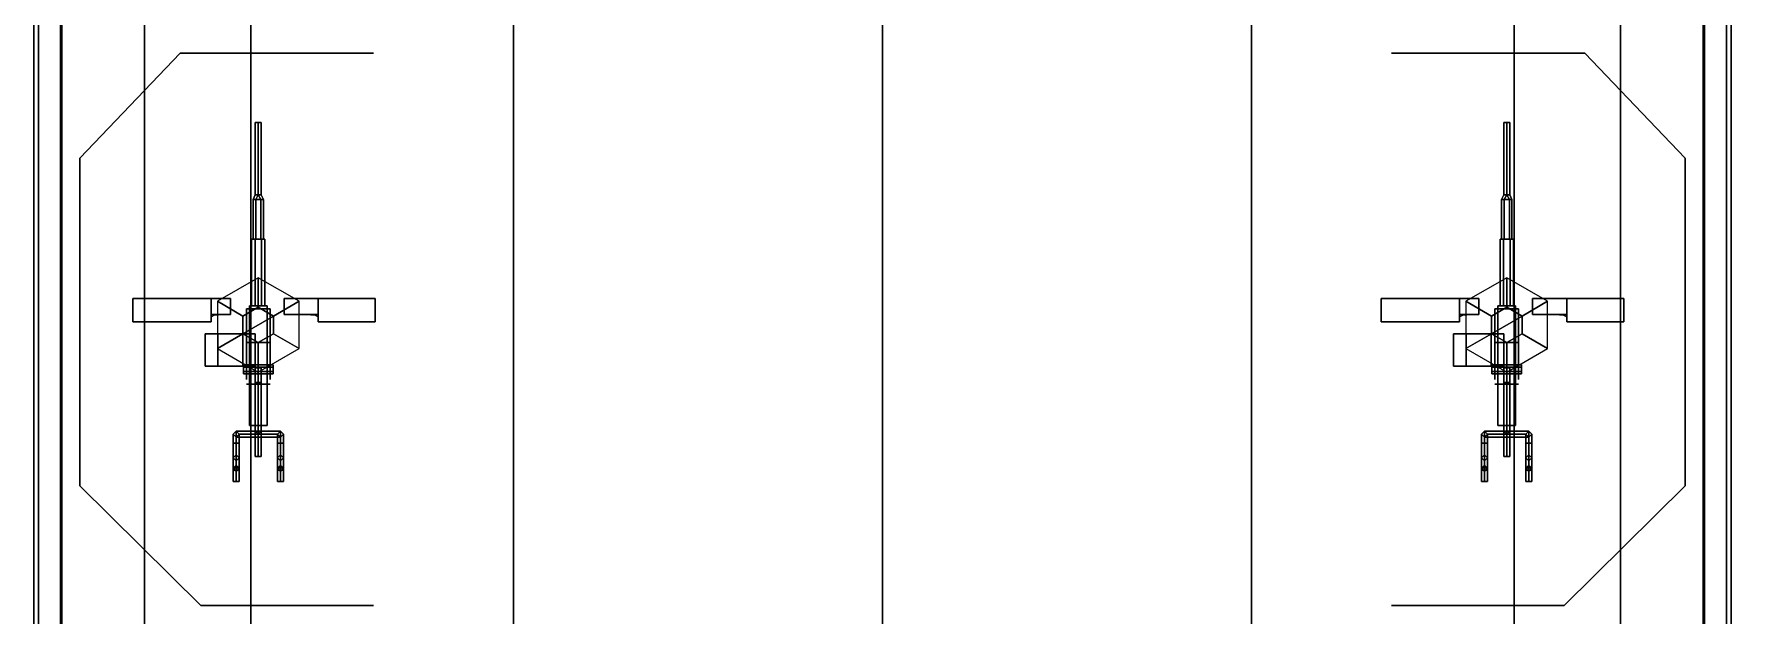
# Model space of a CAD drawing. Header units: millimetres. Extents: x -30 to 5.9, y -44.5 to 49.
# Drawn here: x -5.75 to 5.75, y -6.77 to -2.84 of the extents above; entities that cross this region are included whole.
import ezdxf

# ---------------------------------------------------------------- set-up
doc = ezdxf.new("R2010")
doc.units = ezdxf.units.MM
for name, color, linetype in [('gun', 1, 'Continuous'), ('sleeve', 5, 'Continuous'), ('turret', 2, 'Continuous')]:
    doc.layers.add(name, color=color, linetype=linetype)

msp = doc.modelspace()

# ---------------------------------------------------------------- linework, layer by layer
for points in [[(-5.75, -9.53, 0.33), (-5.75, -0.7, 0.33), (-5.72, -0.7, -1.05), (-5.72, -9.53, -1.05)], [(-5.57, -9.53, 4.45), (-5.57, -0.7, 4.45), (-5.75, -0.7, 0.33), (-5.75, -9.53, 0.33)], [(-5.72, -9.53, -1.05), (-5.72, -0.7, -1.05), (-5.56, -0.7, -1.75), (-5.56, -9.53, -1.75)], [(5.57, -9.53, 4.45), (5.57, -0.7, 4.45), (-5.57, -0.7, 4.45), (-5.57, -9.53, 4.45)], [(-5.56, -9.53, -1.75), (-5.56, -0.7, -1.75), (-5, -0.7, -2.62), (-5, -9.53, -2.62)], [(-5, -9.53, -2.62), (-5, -0.7, -2.62), (-4.28, -0.7, -3.02), (-4.28, -9.53, -3.02)], [(-4.28, -0.7, -3.02), (-2.5, -0.7, -3.32), (-2.5, -9.53, -3.32), (-4.28, -9.53, -3.02)], [(-2.5, -9.53, -3.32), (-2.5, -0.7, -3.32), (0, -0.7, -3.42), (0, -9.53, -3.42)], [(2.5, -0.7, -3.32), (2.5, -9.53, -3.32), (0, -9.53, -3.42), (0, -0.7, -3.42)], [(4.28, -9.53, -3.02), (2.5, -9.53, -3.32), (2.5, -0.7, -3.32), (4.28, -0.7, -3.02)], [(5, -0.7, -2.62), (5, -9.53, -2.62), (4.28, -9.53, -3.02), (4.28, -0.7, -3.02)], [(5.56, -0.7, -1.75), (5.56, -9.53, -1.75), (5, -9.53, -2.62), (5, -0.7, -2.62)], [(5.72, -0.7, -1.05), (5.72, -9.53, -1.05), (5.56, -9.53, -1.75), (5.56, -0.7, -1.75)], [(5.57, -0.7, 4.45), (5.57, -9.53, 4.45), (5.75, -9.53, 0.33), (5.75, -0.7, 0.33)], [(5.75, -0.7, 0.33), (5.75, -9.53, 0.33), (5.72, -9.53, -1.05), (5.72, -0.7, -1.05)], [(-5.44, -3.68, 5.59), (-4.76, -2.97, 5.59), (-4.76, -2.97, 4.45), (-5.44, -3.68, 4.45)], [(-5.44, -3.68, 4.45), (-4.76, -2.97, 4.45), (-4.76, -2.97, 5.59), (-5.44, -3.68, 5.59)], [(-4.76, -2.97, 5.59), (-3.45, -2.97, 5.59), (-3.45, -2.97, 4.59), (-4.76, -2.97, 4.59)], [(-4.76, -2.97, 4.59), (-3.45, -2.97, 4.59), (-3.45, -2.97, 5.59), (-4.76, -2.97, 5.59)], [(4.76, -2.97, 5.59), (3.45, -2.97, 5.59), (3.45, -2.97, 4.59), (4.76, -2.97, 4.59)], [(4.76, -2.97, 4.59), (3.45, -2.97, 4.59), (3.45, -2.97, 5.59), (4.76, -2.97, 5.59)], [(5.44, -3.68, 5.59), (4.76, -2.97, 5.59), (4.76, -2.97, 4.45), (5.44, -3.68, 4.45)], [(5.44, -3.68, 4.45), (4.76, -2.97, 4.45), (4.76, -2.97, 5.59), (5.44, -3.68, 5.59)], [(-5.44, -5.9, 4.45), (-5.44, -3.68, 4.45), (-5.44, -3.68, 5.59), (-5.44, -5.9, 5.59)], [(-5.44, -5.9, 5.59), (-5.44, -3.68, 5.59), (-5.44, -3.68, 4.45), (-5.44, -5.9, 4.45)], [(5.44, -5.9, 4.45), (5.44, -3.68, 4.45), (5.44, -3.68, 5.59), (5.44, -5.9, 5.59)], [(5.44, -5.9, 5.59), (5.44, -3.68, 5.59), (5.44, -3.68, 4.45), (5.44, -5.9, 4.45)], [(-4.334, -4.75, 5.69), (-4.23, -4.69, 5.69), (-4.23, -4.49, 4.45), (-4.507, -4.65, 4.45)], [(-4.23, -4.69, 5.69), (-4.126, -4.75, 5.69), (-3.953, -4.65, 4.45), (-4.23, -4.49, 4.45)], [(4.126, -4.75, 5.69), (4.23, -4.69, 5.69), (4.23, -4.49, 4.45), (3.953, -4.65, 4.45)], [(4.23, -4.69, 5.69), (4.334, -4.75, 5.69), (4.507, -4.65, 4.45), (4.23, -4.49, 4.45)], [(-4.334, -4.87, 5.69), (-4.334, -4.75, 5.69), (-4.507, -4.65, 4.45), (-4.507, -4.97, 4.45)], [(-4.126, -4.75, 5.69), (-4.126, -4.87, 5.69), (-3.953, -4.97, 4.45), (-3.953, -4.65, 4.45)], [(4.126, -4.87, 5.69), (4.126, -4.75, 5.69), (3.953, -4.65, 4.45), (3.953, -4.97, 4.45)], [(4.334, -4.75, 5.69), (4.334, -4.87, 5.69), (4.507, -4.97, 4.45), (4.507, -4.65, 4.45)], [(-4.23, -4.93, 5.69), (-4.334, -4.87, 5.69), (-4.507, -4.97, 4.45), (-4.23, -5.13, 4.45)], [(-4.126, -4.87, 5.69), (-4.23, -4.93, 5.69), (-4.23, -5.13, 4.45), (-3.953, -4.97, 4.45)], [(4.23, -4.93, 5.69), (4.126, -4.87, 5.69), (3.953, -4.97, 4.45), (4.23, -5.13, 4.45)], [(4.334, -4.87, 5.69), (4.23, -4.93, 5.69), (4.23, -5.13, 4.45), (4.507, -4.97, 4.45)], [(-5.44, -5.9, 4.45), (-4.62, -6.71, 4.45), (-4.62, -6.71, 5.59), (-5.44, -5.9, 5.59)], [(-5.44, -5.9, 5.59), (-4.62, -6.71, 5.59), (-4.62, -6.71, 4.45), (-5.44, -5.9, 4.45)], [(5.44, -5.9, 5.59), (4.62, -6.71, 5.59), (4.62, -6.71, 4.45), (5.44, -5.9, 4.45)], [(5.44, -5.9, 4.45), (4.62, -6.71, 4.45), (4.62, -6.71, 5.59), (5.44, -5.9, 5.59)], [(-4.62, -6.71, 4.45), (-3.45, -6.71, 4.59), (-3.45, -6.71, 5.59), (-4.62, -6.71, 5.59)], [(-4.62, -6.71, 5.59), (-3.45, -6.71, 5.59), (-3.45, -6.71, 4.59), (-4.62, -6.71, 4.45)], [(4.62, -6.71, 4.45), (3.45, -6.71, 4.59), (3.45, -6.71, 5.59), (4.62, -6.71, 5.59)], [(4.62, -6.71, 5.59), (3.45, -6.71, 5.59), (3.45, -6.71, 4.59), (4.62, -6.71, 4.45)]]:
    msp.add_3dface(points)
at = {"layer": 'gun'}
for points in [[(-4.23, -3.44, 5.94), (-4.25, -3.44, 5.92), (-4.25, -3.93, 5.92), (-4.23, -3.93, 5.94)], [(-4.25, -3.44, 5.92), (-4.23, -3.44, 5.9), (-4.23, -3.93, 5.9), (-4.25, -3.93, 5.92)], [(-4.21, -3.44, 5.92), (-4.23, -3.44, 5.9), (-4.25, -3.44, 5.92), (-4.23, -3.44, 5.94)], [(-4.21, -3.44, 5.92), (-4.23, -3.44, 5.94), (-4.23, -3.93, 5.94), (-4.21, -3.93, 5.92)], [(-4.23, -3.44, 5.9), (-4.21, -3.44, 5.92), (-4.21, -3.93, 5.92), (-4.23, -3.93, 5.9)], [(4.25, -3.44, 5.92), (4.23, -3.44, 5.9), (4.21, -3.44, 5.92), (4.23, -3.44, 5.94)], [(4.21, -3.44, 5.92), (4.23, -3.44, 5.9), (4.23, -3.93, 5.9), (4.21, -3.93, 5.92)], [(4.23, -3.44, 5.94), (4.21, -3.44, 5.92), (4.21, -3.93, 5.92), (4.23, -3.93, 5.94)], [(4.23, -3.44, 5.9), (4.25, -3.44, 5.92), (4.25, -3.93, 5.92), (4.23, -3.93, 5.9)], [(4.25, -3.44, 5.92), (4.23, -3.44, 5.94), (4.23, -3.93, 5.94), (4.25, -3.93, 5.92)]]:
    msp.add_3dface(points, dxfattribs=at)
at = {"layer": 'sleeve'}
for points in [[(-4.23, -3.93, 5.94), (-4.25, -3.93, 5.92), (-4.265, -3.96, 5.92), (-4.247, -3.96, 5.95)], [(-4.25, -3.93, 5.92), (-4.23, -3.93, 5.9), (-4.247, -3.96, 5.89), (-4.265, -3.96, 5.92)], [(-4.247, -3.96, 5.95), (-4.265, -3.96, 5.92), (-4.265, -4.23, 5.92), (-4.247, -4.23, 5.95)], [(-4.265, -3.96, 5.92), (-4.247, -3.96, 5.89), (-4.247, -4.23, 5.89), (-4.265, -4.23, 5.92)], [(-4.23, -3.93, 5.94), (-4.23, -3.93, 5.94), (-4.247, -3.96, 5.95), (-4.212, -3.96, 5.95)], [(-4.23, -3.93, 5.9), (-4.23, -3.93, 5.9), (-4.212, -3.96, 5.89), (-4.247, -3.96, 5.89)], [(-4.212, -3.96, 5.95), (-4.247, -3.96, 5.95), (-4.247, -4.23, 5.95), (-4.212, -4.23, 5.95)], [(-4.247, -3.96, 5.89), (-4.212, -3.96, 5.89), (-4.212, -4.23, 5.89), (-4.247, -4.23, 5.89)], [(-4.21, -3.93, 5.92), (-4.23, -3.93, 5.94), (-4.212, -3.96, 5.95), (-4.195, -3.96, 5.92)], [(-4.23, -3.93, 5.9), (-4.21, -3.93, 5.92), (-4.195, -3.96, 5.92), (-4.212, -3.96, 5.89)], [(-4.195, -3.96, 5.92), (-4.212, -3.96, 5.95), (-4.212, -4.23, 5.95), (-4.195, -4.23, 5.92)], [(-4.212, -3.96, 5.89), (-4.195, -3.96, 5.92), (-4.195, -4.23, 5.92), (-4.212, -4.23, 5.89)], [(4.21, -3.93, 5.92), (4.23, -3.93, 5.9), (4.213, -3.96, 5.89), (4.195, -3.96, 5.92)], [(4.23, -3.93, 5.94), (4.21, -3.93, 5.92), (4.195, -3.96, 5.92), (4.213, -3.96, 5.95)], [(4.195, -3.96, 5.92), (4.213, -3.96, 5.89), (4.213, -4.23, 5.89), (4.195, -4.23, 5.92)], [(4.213, -3.96, 5.95), (4.195, -3.96, 5.92), (4.195, -4.23, 5.92), (4.213, -4.23, 5.95)], [(4.23, -3.93, 5.9), (4.23, -3.93, 5.9), (4.248, -3.96, 5.89), (4.213, -3.96, 5.89)], [(4.23, -3.93, 5.94), (4.23, -3.93, 5.94), (4.213, -3.96, 5.95), (4.248, -3.96, 5.95)], [(4.213, -3.96, 5.89), (4.248, -3.96, 5.89), (4.248, -4.23, 5.89), (4.213, -4.23, 5.89)], [(4.248, -3.96, 5.95), (4.213, -3.96, 5.95), (4.213, -4.23, 5.95), (4.248, -4.23, 5.95)], [(4.23, -3.93, 5.9), (4.25, -3.93, 5.92), (4.265, -3.96, 5.92), (4.248, -3.96, 5.89)], [(4.25, -3.93, 5.92), (4.23, -3.93, 5.94), (4.248, -3.96, 5.95), (4.265, -3.96, 5.92)], [(4.248, -3.96, 5.89), (4.265, -3.96, 5.92), (4.265, -4.23, 5.92), (4.248, -4.23, 5.89)], [(4.265, -3.96, 5.92), (4.248, -3.96, 5.95), (4.248, -4.23, 5.95), (4.265, -4.23, 5.92)], [(-4.252, -4.23, 5.959), (-4.275, -4.23, 5.92), (-4.275, -4.68, 5.92), (-4.252, -4.68, 5.959)], [(-4.275, -4.23, 5.92), (-4.252, -4.23, 5.881), (-4.252, -4.68, 5.881), (-4.275, -4.68, 5.92)], [(-4.185, -4.23, 5.92), (-4.275, -4.23, 5.92), (-4.252, -4.23, 5.959), (-4.207, -4.23, 5.959)], [(-4.207, -4.23, 5.881), (-4.252, -4.23, 5.881), (-4.275, -4.23, 5.92), (-4.185, -4.23, 5.92)], [(-4.207, -4.23, 5.959), (-4.252, -4.23, 5.959), (-4.252, -4.68, 5.959), (-4.207, -4.68, 5.959)], [(-4.252, -4.23, 5.881), (-4.207, -4.23, 5.881), (-4.207, -4.68, 5.881), (-4.252, -4.68, 5.881)], [(-4.185, -4.23, 5.92), (-4.207, -4.23, 5.959), (-4.207, -4.68, 5.959), (-4.185, -4.68, 5.92)], [(-4.207, -4.23, 5.881), (-4.185, -4.23, 5.92), (-4.185, -4.68, 5.92), (-4.207, -4.68, 5.881)], [(4.253, -4.23, 5.881), (4.208, -4.23, 5.881), (4.185, -4.23, 5.92), (4.275, -4.23, 5.92)], [(4.275, -4.23, 5.92), (4.185, -4.23, 5.92), (4.208, -4.23, 5.959), (4.253, -4.23, 5.959)], [(4.185, -4.23, 5.92), (4.208, -4.23, 5.881), (4.208, -4.68, 5.881), (4.185, -4.68, 5.92)], [(4.208, -4.23, 5.959), (4.185, -4.23, 5.92), (4.185, -4.68, 5.92), (4.208, -4.68, 5.959)], [(4.208, -4.23, 5.881), (4.253, -4.23, 5.881), (4.253, -4.68, 5.881), (4.208, -4.68, 5.881)], [(4.253, -4.23, 5.959), (4.208, -4.23, 5.959), (4.208, -4.68, 5.959), (4.253, -4.68, 5.959)], [(4.253, -4.23, 5.881), (4.275, -4.23, 5.92), (4.275, -4.68, 5.92), (4.253, -4.68, 5.881)], [(4.275, -4.23, 5.92), (4.253, -4.23, 5.959), (4.253, -4.68, 5.959), (4.275, -4.68, 5.92)], [(-4.17, -4.68, 5.99), (-4.17, -4.68, 5.87), (-4.29, -4.68, 5.87), (-4.29, -4.68, 5.99)], [(-4.29, -5.49, 5.99), (-4.17, -5.49, 5.99), (-4.17, -4.68, 5.99), (-4.29, -4.68, 5.99)], [(-4.29, -4.68, 5.87), (-4.17, -4.68, 5.87), (-4.17, -5.49, 5.87), (-4.29, -5.49, 5.87)], [(-4.29, -4.68, 5.99), (-4.29, -4.68, 5.87), (-4.29, -5.49, 5.87), (-4.29, -5.49, 5.99)], [(-4.17, -5.49, 5.99), (-4.17, -5.49, 5.87), (-4.17, -4.68, 5.87), (-4.17, -4.68, 5.99)], [(4.17, -4.68, 5.99), (4.17, -4.68, 5.87), (4.17, -5.49, 5.87), (4.17, -5.49, 5.99)], [(4.17, -4.68, 5.87), (4.29, -4.68, 5.87), (4.29, -5.49, 5.87), (4.17, -5.49, 5.87)], [(4.17, -5.49, 5.99), (4.29, -5.49, 5.99), (4.29, -4.68, 5.99), (4.17, -4.68, 5.99)], [(4.29, -4.68, 5.99), (4.29, -4.68, 5.87), (4.17, -4.68, 5.87), (4.17, -4.68, 5.99)], [(4.29, -5.49, 5.99), (4.29, -5.49, 5.87), (4.29, -4.68, 5.87), (4.29, -4.68, 5.99)], [(-4.505, -4.87, 6.197), (-4.59, -4.87, 6.05), (-4.59, -5.09, 6.05), (-4.505, -5.09, 6.197)], [(-4.25, -4.87, 6.05), (-4.59, -4.87, 6.05), (-4.505, -4.87, 6.197), (-4.335, -4.87, 6.197)], [(-4.59, -4.87, 6.05), (-4.505, -4.87, 5.903), (-4.505, -5.09, 5.903), (-4.59, -5.09, 6.05)], [(-4.335, -4.87, 5.903), (-4.505, -4.87, 5.903), (-4.59, -4.87, 6.05), (-4.25, -4.87, 6.05)], [(-4.505, -4.87, 5.903), (-4.335, -4.87, 5.903), (-4.335, -5.09, 5.903), (-4.505, -5.09, 5.903)], [(-4.335, -4.87, 6.197), (-4.505, -4.87, 6.197), (-4.505, -5.09, 6.197), (-4.335, -5.09, 6.197)], [(-4.25, -4.87, 6.05), (-4.335, -4.87, 6.197), (-4.335, -5.09, 6.197), (-4.25, -5.09, 6.05)], [(-4.335, -4.87, 5.903), (-4.25, -4.87, 6.05), (-4.25, -5.09, 6.05), (-4.335, -5.09, 5.903)], [(4.21, -4.87, 6.05), (3.87, -4.87, 6.05), (3.955, -4.87, 6.197), (4.125, -4.87, 6.197)], [(3.955, -4.87, 6.197), (3.87, -4.87, 6.05), (3.87, -5.09, 6.05), (3.955, -5.09, 6.197)], [(4.125, -4.87, 5.903), (3.955, -4.87, 5.903), (3.87, -4.87, 6.05), (4.21, -4.87, 6.05)], [(3.87, -4.87, 6.05), (3.955, -4.87, 5.903), (3.955, -5.09, 5.903), (3.87, -5.09, 6.05)], [(3.955, -4.87, 5.903), (4.125, -4.87, 5.903), (4.125, -5.09, 5.903), (3.955, -5.09, 5.903)], [(4.125, -4.87, 6.197), (3.955, -4.87, 6.197), (3.955, -5.09, 6.197), (4.125, -5.09, 6.197)], [(4.21, -4.87, 6.05), (4.125, -4.87, 6.197), (4.125, -5.09, 6.197), (4.21, -5.09, 6.05)], [(4.125, -4.87, 5.903), (4.21, -4.87, 6.05), (4.21, -5.09, 6.05), (4.125, -5.09, 5.903)], [(-4.59, -5.09, 6.05), (-4.25, -5.09, 6.05), (-4.335, -5.09, 6.197), (-4.505, -5.09, 6.197)], [(-4.505, -5.09, 5.903), (-4.335, -5.09, 5.903), (-4.25, -5.09, 6.05), (-4.59, -5.09, 6.05)], [(-4.13, -5.095, 5.936), (-4.13, -5.08, 5.91), (-4.33, -5.08, 5.91), (-4.33, -5.095, 5.936)], [(-4.13, -5.08, 5.91), (-4.13, -5.095, 5.884), (-4.33, -5.095, 5.884), (-4.33, -5.08, 5.91)], [(-4.33, -5.125, 5.936), (-4.33, -5.095, 5.936), (-4.33, -5.08, 5.91), (-4.33, -5.14, 5.91)], [(-4.33, -5.14, 5.91), (-4.33, -5.08, 5.91), (-4.33, -5.095, 5.884), (-4.33, -5.125, 5.884)], [(-4.13, -5.125, 5.936), (-4.13, -5.095, 5.936), (-4.33, -5.095, 5.936), (-4.33, -5.125, 5.936)], [(-4.13, -5.095, 5.884), (-4.13, -5.125, 5.884), (-4.33, -5.125, 5.884), (-4.33, -5.095, 5.884)], [(-4.13, -5.14, 5.91), (-4.13, -5.125, 5.936), (-4.33, -5.125, 5.936), (-4.33, -5.14, 5.91)], [(-4.13, -5.125, 5.884), (-4.13, -5.14, 5.91), (-4.33, -5.14, 5.91), (-4.33, -5.125, 5.884)], [(-4.23, -5.1, 5.87), (-4.25, -5.1, 5.85), (-4.25, -5.53, 5.85), (-4.23, -5.55, 5.87)], [(-4.25, -5.1, 5.85), (-4.23, -5.1, 5.83), (-4.23, -5.55, 5.83), (-4.25, -5.53, 5.85)], [(-4.21, -5.1, 5.85), (-4.23, -5.1, 5.87), (-4.23, -5.55, 5.87), (-4.21, -5.53, 5.85)], [(-4.23, -5.1, 5.83), (-4.21, -5.1, 5.85), (-4.21, -5.53, 5.85), (-4.23, -5.55, 5.83)], [(-4.13, -5.14, 5.91), (-4.13, -5.08, 5.91), (-4.13, -5.095, 5.936), (-4.13, -5.125, 5.936)], [(-4.13, -5.125, 5.884), (-4.13, -5.095, 5.884), (-4.13, -5.08, 5.91), (-4.13, -5.14, 5.91)], [(3.87, -5.09, 6.05), (4.21, -5.09, 6.05), (4.125, -5.09, 6.197), (3.955, -5.09, 6.197)], [(3.955, -5.09, 5.903), (4.125, -5.09, 5.903), (4.21, -5.09, 6.05), (3.87, -5.09, 6.05)], [(4.13, -5.14, 5.91), (4.13, -5.08, 5.91), (4.13, -5.095, 5.884), (4.13, -5.125, 5.884)], [(4.13, -5.125, 5.936), (4.13, -5.095, 5.936), (4.13, -5.08, 5.91), (4.13, -5.14, 5.91)], [(4.33, -5.08, 5.91), (4.33, -5.095, 5.884), (4.13, -5.095, 5.884), (4.13, -5.08, 5.91)], [(4.33, -5.095, 5.936), (4.33, -5.08, 5.91), (4.13, -5.08, 5.91), (4.13, -5.095, 5.936)], [(4.33, -5.095, 5.884), (4.33, -5.125, 5.884), (4.13, -5.125, 5.884), (4.13, -5.095, 5.884)], [(4.33, -5.125, 5.936), (4.33, -5.095, 5.936), (4.13, -5.095, 5.936), (4.13, -5.125, 5.936)], [(4.33, -5.125, 5.884), (4.33, -5.14, 5.91), (4.13, -5.14, 5.91), (4.13, -5.125, 5.884)], [(4.33, -5.14, 5.91), (4.33, -5.125, 5.936), (4.13, -5.125, 5.936), (4.13, -5.14, 5.91)], [(4.21, -5.1, 5.85), (4.23, -5.1, 5.83), (4.23, -5.55, 5.83), (4.21, -5.53, 5.85)], [(4.23, -5.1, 5.87), (4.21, -5.1, 5.85), (4.21, -5.53, 5.85), (4.23, -5.55, 5.87)], [(4.23, -5.1, 5.83), (4.25, -5.1, 5.85), (4.25, -5.53, 5.85), (4.23, -5.55, 5.83)], [(4.25, -5.1, 5.85), (4.23, -5.1, 5.87), (4.23, -5.55, 5.87), (4.25, -5.53, 5.85)], [(4.33, -5.125, 5.884), (4.33, -5.095, 5.884), (4.33, -5.08, 5.91), (4.33, -5.14, 5.91)], [(4.33, -5.14, 5.91), (4.33, -5.08, 5.91), (4.33, -5.095, 5.936), (4.33, -5.125, 5.936)], [(-4.31, -5.21, 6.34), (-4.27, -5.21, 6.409), (-4.19, -5.21, 6.409), (-4.15, -5.21, 6.34)], [(-4.15, -5.21, 6.34), (-4.19, -5.21, 6.409), (-4.27, -5.21, 6.409), (-4.31, -5.21, 6.34)], [(-4.19, -5.21, 6.271), (-4.15, -5.21, 6.34), (-4.31, -5.21, 6.34), (-4.27, -5.21, 6.271)], [(-4.27, -5.21, 6.271), (-4.31, -5.21, 6.34), (-4.15, -5.21, 6.34), (-4.19, -5.21, 6.271)], [(-4.25, -5.2, 6.24), (-4.23, -5.2, 6.22), (-4.23, -5.7, 6.22), (-4.25, -5.7, 6.24)], [(-4.21, -5.2, 6.24), (-4.23, -5.2, 6.22), (-4.25, -5.2, 6.24), (-4.23, -5.2, 6.26)], [(-4.23, -5.2, 6.26), (-4.25, -5.2, 6.24), (-4.25, -5.7, 6.24), (-4.23, -5.7, 6.26)], [(-4.23, -5.2, 6.22), (-4.21, -5.2, 6.24), (-4.21, -5.7, 6.24), (-4.23, -5.7, 6.22)], [(-4.21, -5.2, 6.24), (-4.23, -5.2, 6.26), (-4.23, -5.7, 6.26), (-4.21, -5.7, 6.24)], [(-4.23, -5.21, 5.99), (-4.23, -5.35, 6.23), (-4.23, -5.45, 6.23), (-4.23, -5.3, 5.99)], [(-4.23, -5.3, 5.99), (-4.23, -5.45, 6.23), (-4.23, -5.35, 6.23), (-4.23, -5.21, 5.99)], [(4.19, -5.21, 6.271), (4.15, -5.21, 6.34), (4.31, -5.21, 6.34), (4.27, -5.21, 6.271)], [(4.27, -5.21, 6.271), (4.31, -5.21, 6.34), (4.15, -5.21, 6.34), (4.19, -5.21, 6.271)], [(4.31, -5.21, 6.34), (4.27, -5.21, 6.409), (4.19, -5.21, 6.409), (4.15, -5.21, 6.34)], [(4.15, -5.21, 6.34), (4.19, -5.21, 6.409), (4.27, -5.21, 6.409), (4.31, -5.21, 6.34)], [(4.25, -5.2, 6.24), (4.23, -5.2, 6.22), (4.21, -5.2, 6.24), (4.23, -5.2, 6.26)], [(4.21, -5.2, 6.24), (4.23, -5.2, 6.22), (4.23, -5.7, 6.22), (4.21, -5.7, 6.24)], [(4.23, -5.2, 6.26), (4.21, -5.2, 6.24), (4.21, -5.7, 6.24), (4.23, -5.7, 6.26)], [(4.23, -5.2, 6.22), (4.25, -5.2, 6.24), (4.25, -5.7, 6.24), (4.23, -5.7, 6.22)], [(4.25, -5.2, 6.24), (4.23, -5.2, 6.26), (4.23, -5.7, 6.26), (4.25, -5.7, 6.24)], [(4.23, -5.3, 5.99), (4.23, -5.45, 6.23), (4.23, -5.35, 6.23), (4.23, -5.21, 5.99)], [(4.23, -5.21, 5.99), (4.23, -5.35, 6.23), (4.23, -5.45, 6.23), (4.23, -5.3, 5.99)], [(-4.29, -5.49, 5.87), (-4.17, -5.49, 5.87), (-4.17, -5.49, 5.99), (-4.29, -5.49, 5.99)], [(4.17, -5.49, 5.87), (4.29, -5.49, 5.87), (4.29, -5.49, 5.99), (4.17, -5.49, 5.99)], [(-4.38, -5.53, 5.85), (-4.4, -5.55, 5.83), (-4.4, -5.55, 6.03), (-4.38, -5.53, 6.05)], [(-4.38, -5.53, 6.05), (-4.4, -5.55, 6.03), (-4.4, -5.61, 6.09), (-4.38, -5.61, 6.11)], [(-4.4, -5.55, 5.83), (-4.38, -5.57, 5.85), (-4.38, -5.57, 6.01), (-4.4, -5.55, 6.03)], [(-4.4, -5.55, 6.03), (-4.38, -5.57, 6.01), (-4.38, -5.61, 6.07), (-4.4, -5.61, 6.09)], [(-4.38, -5.61, 6.11), (-4.4, -5.61, 6.09), (-4.4, -5.71, 6.09), (-4.38, -5.69, 6.11)], [(-4.4, -5.61, 6.09), (-4.38, -5.61, 6.07), (-4.38, -5.69, 6.07), (-4.4, -5.71, 6.09)], [(-4.38, -5.53, 5.85), (-4.36, -5.55, 5.87), (-4.1, -5.55, 5.87), (-4.08, -5.53, 5.85)], [(-4.36, -5.55, 5.83), (-4.38, -5.53, 5.85), (-4.08, -5.53, 5.85), (-4.1, -5.55, 5.83)], [(-4.36, -5.55, 5.83), (-4.38, -5.53, 5.85), (-4.38, -5.53, 6.05), (-4.36, -5.55, 6.03)], [(-4.36, -5.55, 6.03), (-4.38, -5.53, 6.05), (-4.38, -5.61, 6.11), (-4.36, -5.61, 6.09)], [(-4.38, -5.57, 5.85), (-4.36, -5.55, 5.83), (-4.36, -5.55, 6.03), (-4.38, -5.57, 6.01)], [(-4.36, -5.55, 5.87), (-4.38, -5.57, 5.85), (-4.08, -5.57, 5.85), (-4.1, -5.55, 5.87)], [(-4.38, -5.57, 5.85), (-4.36, -5.55, 5.83), (-4.1, -5.55, 5.83), (-4.08, -5.57, 5.85)], [(-4.38, -5.57, 6.01), (-4.36, -5.55, 6.03), (-4.36, -5.61, 6.09), (-4.38, -5.61, 6.07)], [(-4.36, -5.61, 6.09), (-4.38, -5.61, 6.11), (-4.38, -5.69, 6.11), (-4.36, -5.71, 6.09)], [(-4.38, -5.61, 6.07), (-4.36, -5.61, 6.09), (-4.36, -5.71, 6.09), (-4.38, -5.69, 6.07)], [(-4.08, -5.53, 5.85), (-4.1, -5.55, 5.83), (-4.1, -5.55, 6.03), (-4.08, -5.53, 6.05)], [(-4.08, -5.53, 6.05), (-4.1, -5.55, 6.03), (-4.1, -5.61, 6.09), (-4.08, -5.61, 6.11)], [(-4.1, -5.55, 5.83), (-4.08, -5.57, 5.85), (-4.08, -5.57, 6.01), (-4.1, -5.55, 6.03)], [(-4.1, -5.55, 6.03), (-4.08, -5.57, 6.01), (-4.08, -5.61, 6.07), (-4.1, -5.61, 6.09)], [(-4.08, -5.61, 6.11), (-4.1, -5.61, 6.09), (-4.1, -5.71, 6.09), (-4.08, -5.69, 6.11)], [(-4.1, -5.61, 6.09), (-4.08, -5.61, 6.07), (-4.08, -5.69, 6.07), (-4.1, -5.71, 6.09)], [(-4.06, -5.55, 5.83), (-4.08, -5.53, 5.85), (-4.08, -5.53, 6.05), (-4.06, -5.55, 6.03)], [(-4.06, -5.55, 6.03), (-4.08, -5.53, 6.05), (-4.08, -5.61, 6.11), (-4.06, -5.61, 6.09)], [(-4.08, -5.57, 5.85), (-4.06, -5.55, 5.83), (-4.06, -5.55, 6.03), (-4.08, -5.57, 6.01)], [(-4.08, -5.57, 6.01), (-4.06, -5.55, 6.03), (-4.06, -5.61, 6.09), (-4.08, -5.61, 6.07)], [(-4.06, -5.61, 6.09), (-4.08, -5.61, 6.11), (-4.08, -5.69, 6.11), (-4.06, -5.71, 6.09)], [(-4.08, -5.61, 6.07), (-4.06, -5.61, 6.09), (-4.06, -5.71, 6.09), (-4.08, -5.69, 6.07)], [(4.08, -5.53, 6.05), (4.06, -5.55, 6.03), (4.06, -5.61, 6.09), (4.08, -5.61, 6.11)], [(4.08, -5.53, 5.85), (4.06, -5.55, 5.83), (4.06, -5.55, 6.03), (4.08, -5.53, 6.05)], [(4.06, -5.55, 6.03), (4.08, -5.57, 6.01), (4.08, -5.61, 6.07), (4.06, -5.61, 6.09)], [(4.06, -5.55, 5.83), (4.08, -5.57, 5.85), (4.08, -5.57, 6.01), (4.06, -5.55, 6.03)], [(4.06, -5.61, 6.09), (4.08, -5.61, 6.07), (4.08, -5.69, 6.07), (4.06, -5.71, 6.09)], [(4.08, -5.61, 6.11), (4.06, -5.61, 6.09), (4.06, -5.71, 6.09), (4.08, -5.69, 6.11)], [(4.1, -5.55, 6.03), (4.08, -5.53, 6.05), (4.08, -5.61, 6.11), (4.1, -5.61, 6.09)], [(4.1, -5.55, 5.83), (4.08, -5.53, 5.85), (4.08, -5.53, 6.05), (4.1, -5.55, 6.03)], [(4.1, -5.55, 5.83), (4.08, -5.53, 5.85), (4.38, -5.53, 5.85), (4.36, -5.55, 5.83)], [(4.08, -5.53, 5.85), (4.1, -5.55, 5.87), (4.36, -5.55, 5.87), (4.38, -5.53, 5.85)], [(4.08, -5.57, 6.01), (4.1, -5.55, 6.03), (4.1, -5.61, 6.09), (4.08, -5.61, 6.07)], [(4.08, -5.57, 5.85), (4.1, -5.55, 5.83), (4.36, -5.55, 5.83), (4.38, -5.57, 5.85)], [(4.1, -5.55, 5.87), (4.08, -5.57, 5.85), (4.38, -5.57, 5.85), (4.36, -5.55, 5.87)], [(4.08, -5.57, 5.85), (4.1, -5.55, 5.83), (4.1, -5.55, 6.03), (4.08, -5.57, 6.01)], [(4.08, -5.61, 6.07), (4.1, -5.61, 6.09), (4.1, -5.71, 6.09), (4.08, -5.69, 6.07)], [(4.1, -5.61, 6.09), (4.08, -5.61, 6.11), (4.08, -5.69, 6.11), (4.1, -5.71, 6.09)], [(4.38, -5.53, 6.05), (4.36, -5.55, 6.03), (4.36, -5.61, 6.09), (4.38, -5.61, 6.11)], [(4.38, -5.53, 5.85), (4.36, -5.55, 5.83), (4.36, -5.55, 6.03), (4.38, -5.53, 6.05)], [(4.36, -5.55, 6.03), (4.38, -5.57, 6.01), (4.38, -5.61, 6.07), (4.36, -5.61, 6.09)], [(4.36, -5.55, 5.83), (4.38, -5.57, 5.85), (4.38, -5.57, 6.01), (4.36, -5.55, 6.03)], [(4.36, -5.61, 6.09), (4.38, -5.61, 6.07), (4.38, -5.69, 6.07), (4.36, -5.71, 6.09)], [(4.38, -5.61, 6.11), (4.36, -5.61, 6.09), (4.36, -5.71, 6.09), (4.38, -5.69, 6.11)], [(4.4, -5.55, 6.03), (4.38, -5.53, 6.05), (4.38, -5.61, 6.11), (4.4, -5.61, 6.09)], [(4.4, -5.55, 5.83), (4.38, -5.53, 5.85), (4.38, -5.53, 6.05), (4.4, -5.55, 6.03)], [(4.38, -5.57, 6.01), (4.4, -5.55, 6.03), (4.4, -5.61, 6.09), (4.38, -5.61, 6.07)], [(4.38, -5.57, 5.85), (4.4, -5.55, 5.83), (4.4, -5.55, 6.03), (4.38, -5.57, 6.01)], [(4.38, -5.61, 6.07), (4.4, -5.61, 6.09), (4.4, -5.71, 6.09), (4.38, -5.69, 6.07)], [(4.4, -5.61, 6.09), (4.38, -5.61, 6.11), (4.38, -5.69, 6.11), (4.4, -5.71, 6.09)], [(-4.38, -5.69, 6.16), (-4.4, -5.71, 6.14), (-4.4, -5.78, 6.19), (-4.38, -5.76, 6.21)], [(-4.38, -5.69, 6.01), (-4.4, -5.71, 6.03), (-4.4, -5.71, 6.14), (-4.38, -5.69, 6.16)], [(-4.38, -5.77, 5.95), (-4.4, -5.79, 5.98), (-4.4, -5.71, 6.03), (-4.38, -5.69, 6.01)], [(-4.4, -5.71, 6.14), (-4.38, -5.73, 6.12), (-4.38, -5.8, 6.17), (-4.4, -5.78, 6.19)], [(-4.4, -5.71, 6.03), (-4.38, -5.73, 6.05), (-4.38, -5.73, 6.12), (-4.4, -5.71, 6.14)], [(-4.4, -5.79, 5.98), (-4.38, -5.8, 6), (-4.38, -5.73, 6.05), (-4.4, -5.71, 6.03)], [(-4.36, -5.71, 6.14), (-4.38, -5.69, 6.16), (-4.38, -5.76, 6.21), (-4.36, -5.78, 6.19)], [(-4.36, -5.71, 6.03), (-4.38, -5.69, 6.01), (-4.38, -5.69, 6.16), (-4.36, -5.71, 6.14)], [(-4.36, -5.79, 5.98), (-4.38, -5.77, 5.95), (-4.38, -5.69, 6.01), (-4.36, -5.71, 6.03)], [(-4.38, -5.73, 6.12), (-4.36, -5.71, 6.14), (-4.36, -5.78, 6.19), (-4.38, -5.8, 6.17)], [(-4.38, -5.73, 6.05), (-4.36, -5.71, 6.03), (-4.36, -5.71, 6.14), (-4.38, -5.73, 6.12)], [(-4.38, -5.8, 6), (-4.36, -5.79, 5.98), (-4.36, -5.71, 6.03), (-4.38, -5.73, 6.05)], [(-4.23, -5.7, 6.26), (-4.25, -5.7, 6.24), (-4.23, -5.7, 6.22), (-4.21, -5.7, 6.24)], [(-4.08, -5.69, 6.16), (-4.1, -5.71, 6.14), (-4.1, -5.78, 6.19), (-4.08, -5.76, 6.21)], [(-4.08, -5.69, 6.01), (-4.1, -5.71, 6.03), (-4.1, -5.71, 6.14), (-4.08, -5.69, 6.16)], [(-4.08, -5.77, 5.95), (-4.1, -5.79, 5.98), (-4.1, -5.71, 6.03), (-4.08, -5.69, 6.01)], [(-4.1, -5.71, 6.14), (-4.08, -5.73, 6.12), (-4.08, -5.8, 6.17), (-4.1, -5.78, 6.19)], [(-4.1, -5.71, 6.03), (-4.08, -5.73, 6.05), (-4.08, -5.73, 6.12), (-4.1, -5.71, 6.14)], [(-4.1, -5.79, 5.98), (-4.08, -5.8, 6), (-4.08, -5.73, 6.05), (-4.1, -5.71, 6.03)], [(-4.06, -5.71, 6.14), (-4.08, -5.69, 6.16), (-4.08, -5.76, 6.21), (-4.06, -5.78, 6.19)], [(-4.06, -5.71, 6.03), (-4.08, -5.69, 6.01), (-4.08, -5.69, 6.16), (-4.06, -5.71, 6.14)], [(-4.06, -5.79, 5.98), (-4.08, -5.77, 5.95), (-4.08, -5.69, 6.01), (-4.06, -5.71, 6.03)], [(-4.08, -5.73, 6.12), (-4.06, -5.71, 6.14), (-4.06, -5.78, 6.19), (-4.08, -5.8, 6.17)], [(-4.08, -5.73, 6.05), (-4.06, -5.71, 6.03), (-4.06, -5.71, 6.14), (-4.08, -5.73, 6.12)], [(-4.08, -5.8, 6), (-4.06, -5.79, 5.98), (-4.06, -5.71, 6.03), (-4.08, -5.73, 6.05)], [(4.08, -5.69, 6.01), (4.06, -5.71, 6.03), (4.06, -5.71, 6.14), (4.08, -5.69, 6.16)], [(4.08, -5.69, 6.16), (4.06, -5.71, 6.14), (4.06, -5.78, 6.19), (4.08, -5.76, 6.21)], [(4.08, -5.77, 5.95), (4.06, -5.79, 5.98), (4.06, -5.71, 6.03), (4.08, -5.69, 6.01)], [(4.06, -5.71, 6.14), (4.08, -5.73, 6.12), (4.08, -5.8, 6.17), (4.06, -5.78, 6.19)], [(4.06, -5.79, 5.98), (4.08, -5.8, 6), (4.08, -5.73, 6.05), (4.06, -5.71, 6.03)], [(4.06, -5.71, 6.03), (4.08, -5.73, 6.05), (4.08, -5.73, 6.12), (4.06, -5.71, 6.14)], [(4.1, -5.71, 6.03), (4.08, -5.69, 6.01), (4.08, -5.69, 6.16), (4.1, -5.71, 6.14)], [(4.1, -5.71, 6.14), (4.08, -5.69, 6.16), (4.08, -5.76, 6.21), (4.1, -5.78, 6.19)], [(4.1, -5.79, 5.98), (4.08, -5.77, 5.95), (4.08, -5.69, 6.01), (4.1, -5.71, 6.03)], [(4.08, -5.73, 6.12), (4.1, -5.71, 6.14), (4.1, -5.78, 6.19), (4.08, -5.8, 6.17)], [(4.08, -5.8, 6), (4.1, -5.79, 5.98), (4.1, -5.71, 6.03), (4.08, -5.73, 6.05)], [(4.08, -5.73, 6.05), (4.1, -5.71, 6.03), (4.1, -5.71, 6.14), (4.08, -5.73, 6.12)], [(4.23, -5.7, 6.26), (4.21, -5.7, 6.24), (4.23, -5.7, 6.22), (4.25, -5.7, 6.24)], [(4.38, -5.69, 6.01), (4.36, -5.71, 6.03), (4.36, -5.71, 6.14), (4.38, -5.69, 6.16)], [(4.38, -5.69, 6.16), (4.36, -5.71, 6.14), (4.36, -5.78, 6.19), (4.38, -5.76, 6.21)], [(4.38, -5.77, 5.95), (4.36, -5.79, 5.98), (4.36, -5.71, 6.03), (4.38, -5.69, 6.01)], [(4.36, -5.71, 6.14), (4.38, -5.73, 6.12), (4.38, -5.8, 6.17), (4.36, -5.78, 6.19)], [(4.36, -5.79, 5.98), (4.38, -5.8, 6), (4.38, -5.73, 6.05), (4.36, -5.71, 6.03)], [(4.36, -5.71, 6.03), (4.38, -5.73, 6.05), (4.38, -5.73, 6.12), (4.36, -5.71, 6.14)], [(4.4, -5.71, 6.03), (4.38, -5.69, 6.01), (4.38, -5.69, 6.16), (4.4, -5.71, 6.14)], [(4.4, -5.71, 6.14), (4.38, -5.69, 6.16), (4.38, -5.76, 6.21), (4.4, -5.78, 6.19)], [(4.4, -5.79, 5.98), (4.38, -5.77, 5.95), (4.38, -5.69, 6.01), (4.4, -5.71, 6.03)], [(4.38, -5.73, 6.12), (4.4, -5.71, 6.14), (4.4, -5.78, 6.19), (4.38, -5.8, 6.17)], [(4.38, -5.8, 6), (4.4, -5.79, 5.98), (4.4, -5.71, 6.03), (4.38, -5.73, 6.05)], [(4.38, -5.73, 6.05), (4.4, -5.71, 6.03), (4.4, -5.71, 6.14), (4.38, -5.73, 6.12)], [(-4.4, -5.87, 6.19), (-4.38, -5.87, 6.21), (-4.38, -5.76, 6.21), (-4.4, -5.78, 6.19)], [(-4.38, -5.77, 5.95), (-4.36, -5.79, 5.98), (-4.38, -5.8, 6), (-4.4, -5.79, 5.98)], [(-4.38, -5.87, 6.17), (-4.4, -5.87, 6.19), (-4.4, -5.78, 6.19), (-4.38, -5.8, 6.17)], [(-4.38, -5.87, 6.21), (-4.36, -5.87, 6.19), (-4.36, -5.78, 6.19), (-4.38, -5.76, 6.21)], [(-4.36, -5.87, 6.19), (-4.38, -5.87, 6.17), (-4.38, -5.8, 6.17), (-4.36, -5.78, 6.19)], [(-4.1, -5.87, 6.19), (-4.08, -5.87, 6.21), (-4.08, -5.76, 6.21), (-4.1, -5.78, 6.19)], [(-4.08, -5.77, 5.95), (-4.06, -5.79, 5.98), (-4.08, -5.8, 6), (-4.1, -5.79, 5.98)], [(-4.08, -5.87, 6.17), (-4.1, -5.87, 6.19), (-4.1, -5.78, 6.19), (-4.08, -5.8, 6.17)], [(-4.08, -5.87, 6.21), (-4.06, -5.87, 6.19), (-4.06, -5.78, 6.19), (-4.08, -5.76, 6.21)], [(-4.06, -5.87, 6.19), (-4.08, -5.87, 6.17), (-4.08, -5.8, 6.17), (-4.06, -5.78, 6.19)], [(4.06, -5.87, 6.19), (4.08, -5.87, 6.21), (4.08, -5.76, 6.21), (4.06, -5.78, 6.19)], [(4.08, -5.77, 5.95), (4.1, -5.79, 5.98), (4.08, -5.8, 6), (4.06, -5.79, 5.98)], [(4.08, -5.87, 6.17), (4.06, -5.87, 6.19), (4.06, -5.78, 6.19), (4.08, -5.8, 6.17)], [(4.08, -5.87, 6.21), (4.1, -5.87, 6.19), (4.1, -5.78, 6.19), (4.08, -5.76, 6.21)], [(4.1, -5.87, 6.19), (4.08, -5.87, 6.17), (4.08, -5.8, 6.17), (4.1, -5.78, 6.19)], [(4.36, -5.87, 6.19), (4.38, -5.87, 6.21), (4.38, -5.76, 6.21), (4.36, -5.78, 6.19)], [(4.38, -5.77, 5.95), (4.4, -5.79, 5.98), (4.38, -5.8, 6), (4.36, -5.79, 5.98)], [(4.38, -5.87, 6.17), (4.36, -5.87, 6.19), (4.36, -5.78, 6.19), (4.38, -5.8, 6.17)], [(4.38, -5.87, 6.21), (4.4, -5.87, 6.19), (4.4, -5.78, 6.19), (4.38, -5.76, 6.21)], [(4.4, -5.87, 6.19), (4.38, -5.87, 6.17), (4.38, -5.8, 6.17), (4.4, -5.78, 6.19)], [(-4.38, -5.87, 6.17), (-4.36, -5.87, 6.19), (-4.38, -5.87, 6.21), (-4.4, -5.87, 6.19)], [(-4.08, -5.87, 6.17), (-4.06, -5.87, 6.19), (-4.08, -5.87, 6.21), (-4.1, -5.87, 6.19)], [(4.08, -5.87, 6.17), (4.1, -5.87, 6.19), (4.08, -5.87, 6.21), (4.06, -5.87, 6.19)], [(4.38, -5.87, 6.17), (4.4, -5.87, 6.19), (4.38, -5.87, 6.21), (4.36, -5.87, 6.19)]]:
    msp.add_3dface(points, dxfattribs=at)
at = {"layer": 'turret'}
for points in [[(-5.081, -4.631, 5.578), (-5.081, -4.788, 6.466), (-4.55, -4.788, 6.466), (-4.55, -4.631, 5.578)], [(-4.55, -4.631, 5.578), (-4.55, -4.788, 6.466), (-5.081, -4.788, 6.466), (-5.081, -4.631, 5.578)], [(-4.55, -4.631, 5.578), (-4.55, -4.74, 6.194), (-4.419, -4.74, 6.194), (-4.419, -4.631, 5.578)], [(-4.419, -4.631, 5.578), (-4.419, -4.74, 6.194), (-4.55, -4.74, 6.194), (-4.55, -4.631, 5.578)], [(-4.23, -4.69, 5.69), (-4.334, -4.75, 5.69), (-4.334, -4.75, 5.79), (-4.23, -4.69, 5.79)], [(-4.23, -4.69, 5.79), (-4.334, -4.75, 5.79), (-4.334, -4.87, 5.79), (-4.126, -4.75, 5.79)], [(-4.31, -4.93, 5.79), (-4.31, -4.7, 5.79), (-4.31, -4.75, 5.88), (-4.31, -4.94, 5.81)], [(-4.31, -4.94, 5.81), (-4.31, -4.75, 5.88), (-4.31, -4.7, 5.79), (-4.31, -4.93, 5.79)], [(-4.31, -4.93, 5.79), (-4.31, -4.7, 5.79), (-4.15, -4.7, 5.79), (-4.15, -4.93, 5.79)], [(-4.15, -4.93, 5.79), (-4.15, -4.7, 5.79), (-4.31, -4.7, 5.79), (-4.31, -4.93, 5.79)], [(-4.126, -4.75, 5.69), (-4.23, -4.69, 5.69), (-4.23, -4.69, 5.79), (-4.126, -4.75, 5.79)], [(-4.15, -4.94, 5.81), (-4.15, -4.75, 5.88), (-4.15, -4.7, 5.79), (-4.15, -4.93, 5.79)], [(-4.15, -4.93, 5.79), (-4.15, -4.7, 5.79), (-4.15, -4.75, 5.88), (-4.15, -4.94, 5.81)], [(-3.823, -4.631, 5.578), (-3.823, -4.74, 6.194), (-4.055, -4.74, 6.194), (-4.055, -4.631, 5.578)], [(-4.055, -4.631, 5.578), (-4.055, -4.74, 6.194), (-3.823, -4.74, 6.194), (-3.823, -4.631, 5.578)], [(-3.437, -4.631, 5.578), (-3.437, -4.788, 6.466), (-3.823, -4.788, 6.466), (-3.823, -4.631, 5.578)], [(-3.823, -4.631, 5.578), (-3.823, -4.788, 6.466), (-3.437, -4.788, 6.466), (-3.437, -4.631, 5.578)], [(3.91, -4.631, 5.578), (3.91, -4.788, 6.466), (3.379, -4.788, 6.466), (3.379, -4.631, 5.578)], [(3.379, -4.631, 5.578), (3.379, -4.788, 6.466), (3.91, -4.788, 6.466), (3.91, -4.631, 5.578)], [(4.041, -4.631, 5.578), (4.041, -4.74, 6.194), (3.91, -4.74, 6.194), (3.91, -4.631, 5.578)], [(3.91, -4.631, 5.578), (3.91, -4.74, 6.194), (4.041, -4.74, 6.194), (4.041, -4.631, 5.578)], [(4.23, -4.69, 5.79), (4.126, -4.75, 5.79), (4.126, -4.87, 5.79), (4.334, -4.75, 5.79)], [(4.23, -4.69, 5.69), (4.126, -4.75, 5.69), (4.126, -4.75, 5.79), (4.23, -4.69, 5.79)], [(4.31, -4.93, 5.79), (4.31, -4.7, 5.79), (4.15, -4.7, 5.79), (4.15, -4.93, 5.79)], [(4.15, -4.93, 5.79), (4.15, -4.7, 5.79), (4.31, -4.7, 5.79), (4.31, -4.93, 5.79)], [(4.15, -4.94, 5.81), (4.15, -4.75, 5.88), (4.15, -4.7, 5.79), (4.15, -4.93, 5.79)], [(4.15, -4.93, 5.79), (4.15, -4.7, 5.79), (4.15, -4.75, 5.88), (4.15, -4.94, 5.81)], [(4.334, -4.75, 5.69), (4.23, -4.69, 5.69), (4.23, -4.69, 5.79), (4.334, -4.75, 5.79)], [(4.31, -4.93, 5.79), (4.31, -4.7, 5.79), (4.31, -4.75, 5.88), (4.31, -4.94, 5.81)], [(4.31, -4.94, 5.81), (4.31, -4.75, 5.88), (4.31, -4.7, 5.79), (4.31, -4.93, 5.79)], [(4.405, -4.631, 5.578), (4.405, -4.74, 6.194), (4.637, -4.74, 6.194), (4.637, -4.631, 5.578)], [(4.637, -4.631, 5.578), (4.637, -4.74, 6.194), (4.405, -4.74, 6.194), (4.405, -4.631, 5.578)], [(4.637, -4.631, 5.578), (4.637, -4.788, 6.466), (5.023, -4.788, 6.466), (5.023, -4.631, 5.578)], [(5.023, -4.631, 5.578), (5.023, -4.788, 6.466), (4.637, -4.788, 6.466), (4.637, -4.631, 5.578)], [(-4.55, -4.74, 6.194), (-4.55, -4.755, 6.279), (-4.528, -4.745, 6.222), (-4.47, -4.74, 6.194)], [(-4.47, -4.74, 6.194), (-4.528, -4.745, 6.222), (-4.55, -4.755, 6.279), (-4.55, -4.74, 6.194)], [(-4.126, -4.75, 5.79), (-4.334, -4.87, 5.79), (-4.23, -4.93, 5.79), (-4.126, -4.87, 5.79)], [(-4.334, -4.75, 5.69), (-4.334, -4.87, 5.69), (-4.334, -4.87, 5.79), (-4.334, -4.75, 5.79)], [(-4.31, -5.06, 5.87), (-4.31, -5.04, 5.93), (-4.31, -4.75, 5.88), (-4.31, -4.94, 5.81)], [(-4.31, -4.94, 5.81), (-4.31, -4.75, 5.88), (-4.31, -5.04, 5.93), (-4.31, -5.06, 5.87)], [(-4.15, -5.06, 5.87), (-4.15, -5.04, 5.93), (-4.15, -4.75, 5.88), (-4.15, -4.94, 5.81)], [(-4.15, -4.94, 5.81), (-4.15, -4.75, 5.88), (-4.15, -5.04, 5.93), (-4.15, -5.06, 5.87)], [(-4.126, -4.87, 5.69), (-4.126, -4.75, 5.69), (-4.126, -4.75, 5.79), (-4.126, -4.87, 5.79)], [(-3.903, -4.74, 6.194), (-3.845, -4.745, 6.222), (-3.823, -4.755, 6.279), (-3.823, -4.74, 6.194)], [(-3.823, -4.74, 6.194), (-3.823, -4.755, 6.279), (-3.845, -4.745, 6.222), (-3.903, -4.74, 6.194)], [(3.99, -4.74, 6.194), (3.932, -4.745, 6.222), (3.91, -4.755, 6.279), (3.91, -4.74, 6.194)], [(3.91, -4.74, 6.194), (3.91, -4.755, 6.279), (3.932, -4.745, 6.222), (3.99, -4.74, 6.194)], [(4.126, -4.75, 5.69), (4.126, -4.87, 5.69), (4.126, -4.87, 5.79), (4.126, -4.75, 5.79)], [(4.334, -4.75, 5.79), (4.126, -4.87, 5.79), (4.23, -4.93, 5.79), (4.334, -4.87, 5.79)], [(4.15, -4.94, 5.81), (4.15, -4.75, 5.88), (4.15, -5.04, 5.93), (4.15, -5.06, 5.87)], [(4.15, -5.06, 5.87), (4.15, -5.04, 5.93), (4.15, -4.75, 5.88), (4.15, -4.94, 5.81)], [(4.31, -4.94, 5.81), (4.31, -4.75, 5.88), (4.31, -5.04, 5.93), (4.31, -5.06, 5.87)], [(4.31, -5.06, 5.87), (4.31, -5.04, 5.93), (4.31, -4.75, 5.88), (4.31, -4.94, 5.81)], [(4.334, -4.87, 5.69), (4.334, -4.75, 5.69), (4.334, -4.75, 5.79), (4.334, -4.87, 5.79)], [(4.637, -4.74, 6.194), (4.637, -4.755, 6.279), (4.615, -4.745, 6.222), (4.557, -4.74, 6.194)], [(4.557, -4.74, 6.194), (4.615, -4.745, 6.222), (4.637, -4.755, 6.279), (4.637, -4.74, 6.194)], [(-4.334, -4.87, 5.69), (-4.23, -4.93, 5.69), (-4.23, -4.93, 5.79), (-4.334, -4.87, 5.79)], [(-4.23, -4.93, 5.69), (-4.126, -4.87, 5.69), (-4.126, -4.87, 5.79), (-4.23, -4.93, 5.79)], [(4.126, -4.87, 5.69), (4.23, -4.93, 5.69), (4.23, -4.93, 5.79), (4.126, -4.87, 5.79)], [(4.23, -4.93, 5.69), (4.334, -4.87, 5.69), (4.334, -4.87, 5.79), (4.23, -4.93, 5.79)], [(-4.31, -5.06, 5.87), (-4.31, -5.04, 5.93), (-4.31, -5.11, 5.98), (-4.31, -5.13, 5.85)], [(-4.31, -5.13, 5.85), (-4.31, -5.11, 5.98), (-4.31, -5.04, 5.93), (-4.31, -5.06, 5.87)], [(-4.15, -5.13, 5.85), (-4.15, -5.11, 5.98), (-4.15, -5.04, 5.93), (-4.15, -5.06, 5.87)], [(-4.15, -5.06, 5.87), (-4.15, -5.04, 5.93), (-4.15, -5.11, 5.98), (-4.15, -5.13, 5.85)], [(4.15, -5.13, 5.85), (4.15, -5.11, 5.98), (4.15, -5.04, 5.93), (4.15, -5.06, 5.87)], [(4.15, -5.06, 5.87), (4.15, -5.04, 5.93), (4.15, -5.11, 5.98), (4.15, -5.13, 5.85)], [(4.31, -5.06, 5.87), (4.31, -5.04, 5.93), (4.31, -5.11, 5.98), (4.31, -5.13, 5.85)], [(4.31, -5.13, 5.85), (4.31, -5.11, 5.98), (4.31, -5.04, 5.93), (4.31, -5.06, 5.87)], [(-4.31, -5.13, 5.85), (-4.31, -5.11, 5.98), (-4.31, -5.18, 5.94), (-4.31, -5.18, 5.89)], [(-4.31, -5.18, 5.89), (-4.31, -5.18, 5.94), (-4.31, -5.11, 5.98), (-4.31, -5.13, 5.85)], [(-4.15, -5.13, 5.85), (-4.15, -5.11, 5.98), (-4.15, -5.18, 5.94), (-4.15, -5.18, 5.89)], [(-4.15, -5.18, 5.89), (-4.15, -5.18, 5.94), (-4.15, -5.11, 5.98), (-4.15, -5.13, 5.85)], [(4.15, -5.18, 5.89), (4.15, -5.18, 5.94), (4.15, -5.11, 5.98), (4.15, -5.13, 5.85)], [(4.15, -5.13, 5.85), (4.15, -5.11, 5.98), (4.15, -5.18, 5.94), (4.15, -5.18, 5.89)], [(4.31, -5.18, 5.89), (4.31, -5.18, 5.94), (4.31, -5.11, 5.98), (4.31, -5.13, 5.85)], [(4.31, -5.13, 5.85), (4.31, -5.11, 5.98), (4.31, -5.18, 5.94), (4.31, -5.18, 5.89)]]:
    msp.add_3dface(points, dxfattribs=at)

doc.saveas('drawing.dxf')
